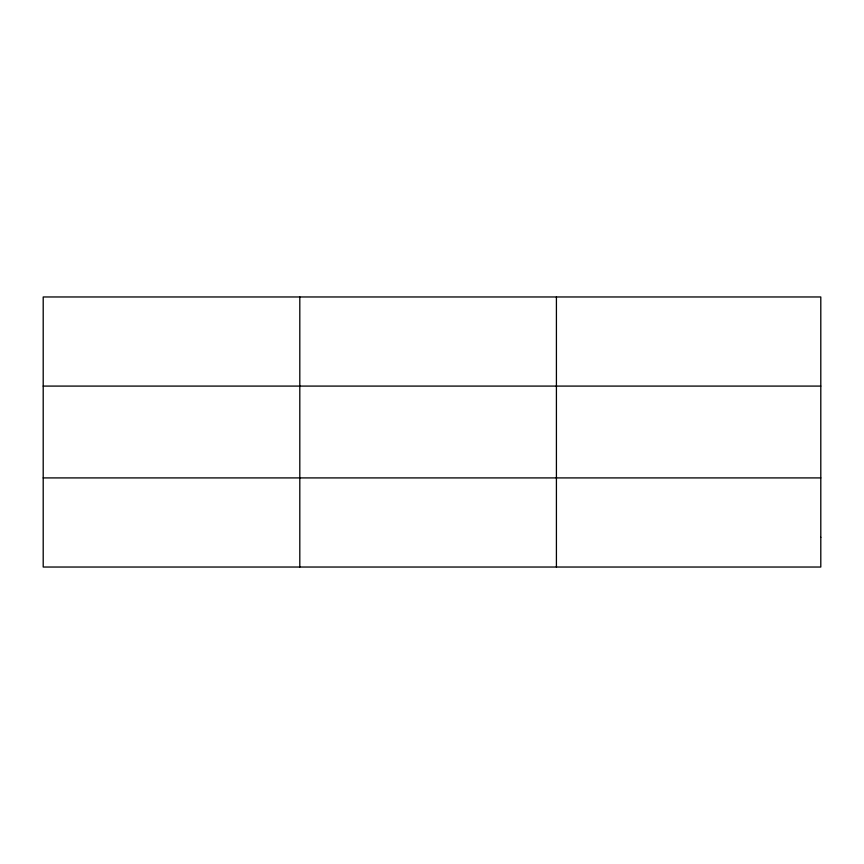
<?xml version="1.0" encoding="UTF-8"?>
<svg xmlns="http://www.w3.org/2000/svg" width="864" height="864" viewBox="0 0 864 864"><rect width="100%" height="100%" fill="white"/><g stroke="black" fill="none" stroke-linecap="round" stroke-linejoin="round"><path stroke-width="1.3" d="M299.808 296.968L299.808 567.032M556.416 296.968L556.416 567.032M43.2 386.089L820.8 386.089M43.2 477.911L820.8 477.911M820.8 537.322L820.8 567.032L43.2 567.032L43.2 296.968L820.8 296.968L820.8 537.322"/></g></svg>
